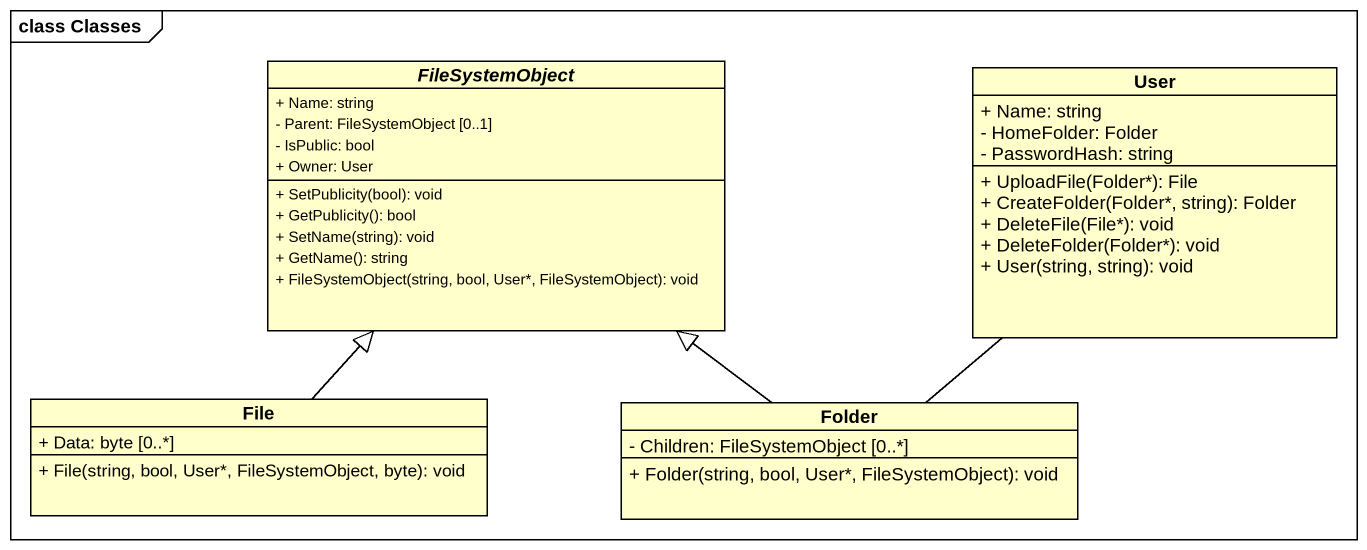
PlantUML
@startuml
mainframe class Classes
hide circle
hide empty members
skinparam classAttributeIconSize 0
abstract class FileSystemObject {
  + Name: string
  - Parent: FileSystemObject [0..1]
  - IsPublic: bool
  + Owner: User
  + SetPublicity(bool): void
  + GetPublicity(): bool
  + SetName(string): void
  + GetName(): string
  + FileSystemObject(string, bool, User*, FileSystemObject): void
}
class User {
  + Name: string
  - HomeFolder: Folder
  - PasswordHash: string
  + UploadFile(Folder*): File
  + CreateFolder(Folder*, string): Folder
  + DeleteFile(File*): void
  + DeleteFolder(Folder*): void
  + User(string, string): void
}
class "File" as File_ {
  + Data: byte [0..*]
  + File(string, bool, User*, FileSystemObject, byte): void
}
class "Folder" as Folder_ {
  - Children: FileSystemObject [0..*]
  + Folder(string, bool, User*, FileSystemObject): void
}
User -- Folder_
File_ -up-|> FileSystemObject
Folder_ -up-|> FileSystemObject
@enduml
